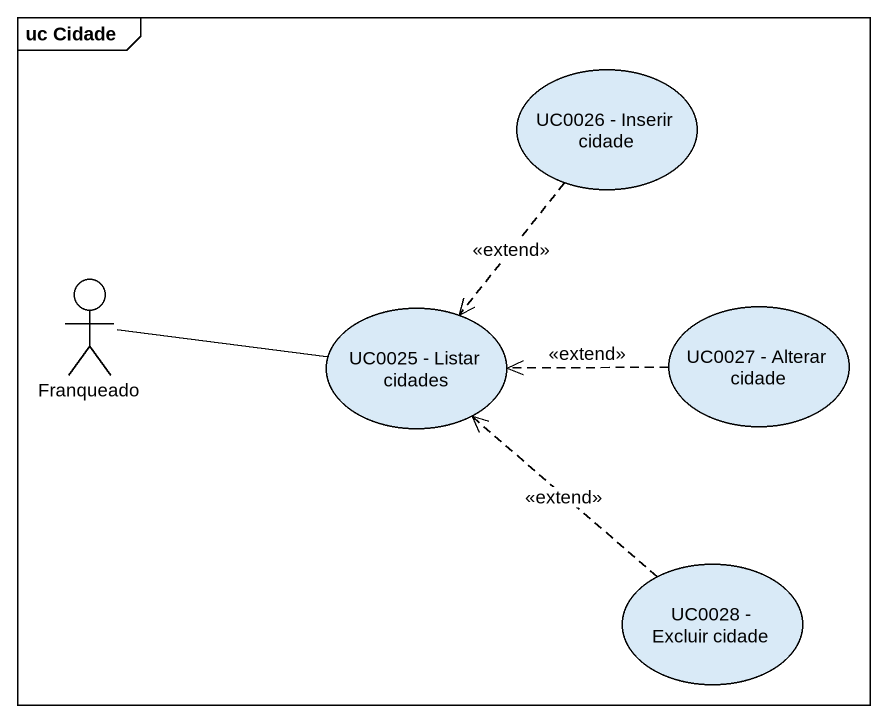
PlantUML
@startuml
mainframe uc Cidade
usecase "UC0026 - Inserir cidade" as UC0026_Inserir_cidade
actor Franqueado
usecase "UC0025 - Listar cidades" as UC0025_Listar_cidades
usecase "UC0027 - Alterar cidade" as UC0027_Alterar_cidade
usecase "UC0028 - Excluir cidade" as UC0028_Excluir_cidade
UC0026_Inserir_cidade ..> UC0025_Listar_cidades : <<extend>>
Franqueado -right- UC0025_Listar_cidades
UC0027_Alterar_cidade .left.> UC0025_Listar_cidades : <<extend>>
UC0028_Excluir_cidade .up.> UC0025_Listar_cidades : <<extend>>
@enduml
